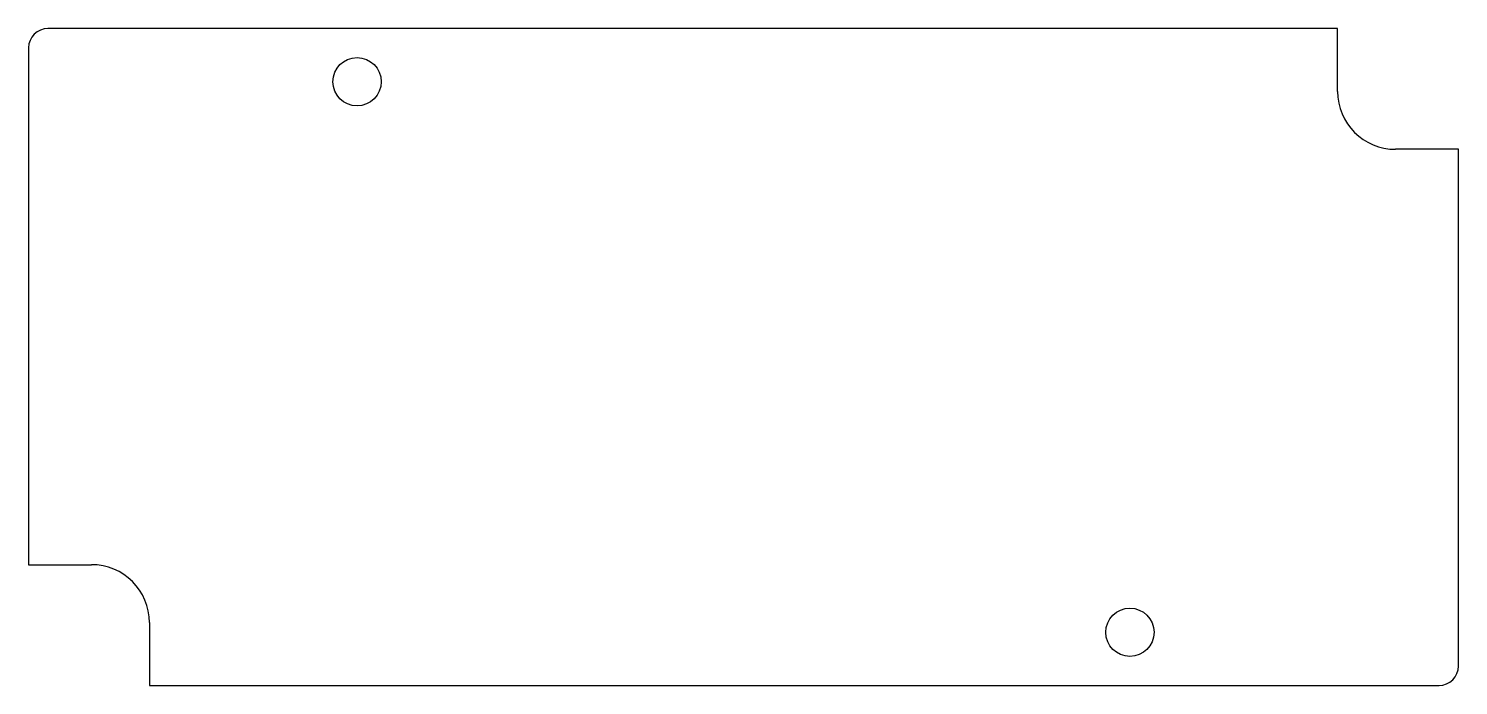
# Model space of a CAD drawing. Header units: inches. Extents: x -1.28 to 1.63, y -0.87 to 0.47.
import ezdxf

# ---------------------------------------------------------------- set-up
doc = ezdxf.new("R2010")
doc.units = ezdxf.units.IN
doc.header["$MEASUREMENT"] = 0

msp = doc.modelspace()

# ---------------------------------------------------------------- linework, layer by layer
at = {"color": 7, "linetype": 'Continuous', "lineweight": 25}
for p, q in [((1.3848, 0.471), (-1.2432, 0.471)), ((1.3848, 0.3431), (1.3848, 0.471)), ((-1.2826, 0.4317), (-1.2826, -0.6215)), ((1.6308, 0.225), (1.5029, 0.225)), ((1.6308, -0.8282), (1.6308, 0.225)), ((-1.2826, -0.6215), (-1.1546, -0.6215)), ((-1.0365, -0.7396), (-1.0365, -0.8676)), ((-1.0365, -0.8676), (1.5915, -0.8676))]:
    msp.add_line(p, q, dxfattribs=at)
for centre in [(-0.6133, 0.3628), (0.9615, -0.7593)]:
    msp.add_circle(centre, 0.0492, dxfattribs=at)
for centre, radius, start, end in [((-1.2432, 0.4317), 0.0394, 90, 180), ((1.5029, 0.3431), 0.1181, 180, 270), ((-1.1546, -0.7396), 0.1181, 0, 90), ((1.5915, -0.8282), 0.0394, 270, 0)]:
    msp.add_arc(centre, radius, start, end, dxfattribs=at)

doc.saveas('drawing.dxf')
